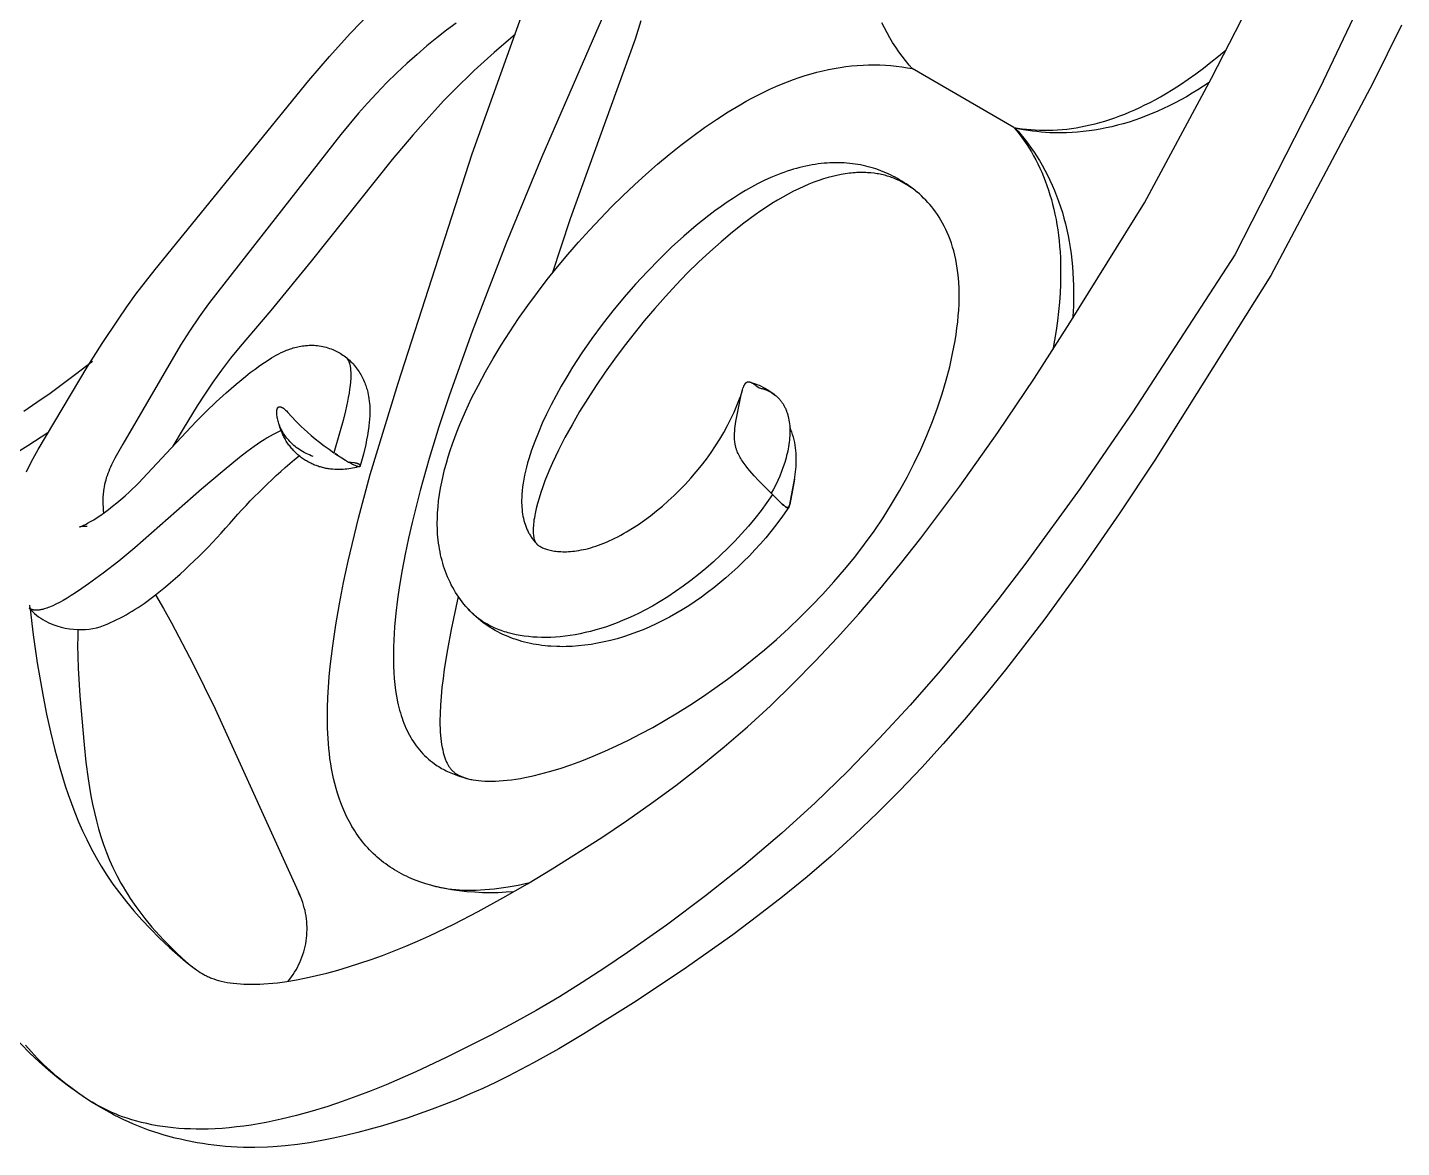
# Model space of a CAD drawing. Header units: millimetres. Extents: x 1933 to 24107, y 1228 to 18074.
# Drawn here: x 11135 to 11351.2, y 10820.2 to 10996.5 of the extents above; entities that cross this region are included whole.
import ezdxf

# ---------------------------------------------------------------- set-up
doc = ezdxf.new("R2010")
doc.units = ezdxf.units.MM
doc.layers.add('1', color=7, linetype='Continuous')

# ---------------------------------------------------------------- blocks, each defined once
blk = doc.blocks.new('Armchair 04_topt_dwgmodels.com')
at = {"color": 0}
for points in [[(-60.16, 586.81), (-50.02, 587.45), (-15.74, 588.69)], [(-15.74, 588.69), (18.54, 587.45), (28.68, 586.81), (38.78, 585.99), (48.83, 584.93), (58.85, 583.58), (63.88, 582.78), (68.87, 581.9), (73.83, 580.92), (78.75, 579.85), (83.63, 578.67), (88.46, 577.39), (93.24, 575.99), (97.97, 574.47), (102.7, 572.82), (107.35, 571.06), (111.91, 569.21), (116.42, 567.28), (125.14, 563.27), (133.54, 559.1), (141.69, 554.77), (145.67, 552.52), (149.58, 550.21), (153.38, 547.8), (155.23, 546.56), (157.04, 545.3), (158.81, 544.01), (160.54, 542.71), (162.26, 541.36), (163.88, 540.04), (167.05, 537.31), (170.05, 534.55), (171.49, 533.15), (172.9, 531.74), (174.31, 530.28), (175.59, 528.89), (176.82, 527.47), (178.1, 525.94), (179.29, 524.43), (180.42, 522.89), (181.51, 521.33), (182.01, 520.56), (183.04, 518.9), (183.5, 518.11), (183.94, 517.31), (184.39, 516.45), (184.81, 515.61), (185.21, 514.79), (185.59, 513.97), (185.96, 513.12), (186.31, 512.27), (186.64, 511.45), (186.95, 510.62), (187.53, 508.91), (187.79, 508.09), (188.03, 507.26), (188.48, 505.54), (188.68, 504.72), (188.86, 503.89), (189.02, 503.03), (189.17, 502.17), (189.3, 501.33), (189.41, 500.5), (189.51, 499.64), (189.58, 498.82), (189.64, 498), (189.69, 497.17), (189.72, 496.35), (189.74, 494.74), (189.7, 493.18), (189.63, 491.91), (189.54, 490.66)], [(-59.76, 579.49), (-45.17, 580.62), (-15.74, 582.17)], [(-15.74, 582.17), (13.68, 580.62), (28.28, 579.49), (42.75, 577.97), (49.93, 577.03), (57.07, 575.96), (64.16, 574.74), (71.2, 573.36), (78.18, 571.8), (85.1, 570.06), (91.96, 568.11), (98.75, 565.95), (106.1, 563.33), (113.31, 560.48), (120.35, 557.46), (127.17, 554.31), (131.03, 552.43), (134.8, 550.51), (138.53, 548.52), (142.21, 546.44), (145.66, 544.38), (149.08, 542.25), (155.73, 537.87), (160.05, 534.85), (164.17, 531.81), (166.15, 530.28), (168.06, 528.73), (169.92, 527.17), (171.71, 525.59), (173.61, 523.83), (175.42, 522.05), (177.14, 520.24), (178.76, 518.43), (179.53, 517.52), (180.28, 516.6), (181, 515.68), (181.7, 514.76), (182.37, 513.84), (183.01, 512.92), (183.62, 512), (184.2, 511.07), (184.69, 510.26), (185.15, 509.45), (185.59, 508.64), (186.01, 507.83), (186.41, 507.03), (186.78, 506.22), (187.13, 505.42), (187.46, 504.62), (187.77, 503.83), (188.05, 503.04), (188.31, 502.26), (188.54, 501.48), (188.76, 500.71), (188.95, 499.95), (189.11, 499.19), (189.26, 498.44), (189.36, 497.83), (189.44, 497.23), (189.51, 496.63), (189.57, 496.04), (189.61, 495.45), (189.65, 494.87), (189.66, 494.29), (189.67, 493.72), (189.67, 493.15), (189.66, 492.59), (189.6, 491.48), (189.52, 490.4), (189.4, 489.33), (189.2, 487.83), (188.95, 486.36), (188.66, 484.93), (188.34, 483.54), (187.97, 482.18), (187.57, 480.86), (187.13, 479.56)], [(-15.74, 565.74), (-37.99, 565.07), (-48.32, 564.56)], [(-15.74, 542.02), (-15.97, 542.64), (-16.22, 543.27), (-16.48, 543.89), (-16.77, 544.51), (-17.07, 545.13), (-17.38, 545.74), (-17.72, 546.36), (-18.07, 546.96), (-18.45, 547.57), (-18.84, 548.17), (-19.24, 548.76), (-19.67, 549.36), (-20.12, 549.95), (-20.58, 550.53), (-21.06, 551.11), (-21.57, 551.68), (-22.09, 552.25), (-22.63, 552.81), (-23.19, 553.37), (-23.76, 553.92), (-24.36, 554.47), (-24.98, 555.01), (-25.62, 555.55), (-26.27, 556.08), (-26.95, 556.6), (-27.65, 557.11), (-28.36, 557.62), (-29.1, 558.12), (-29.86, 558.62), (-30.63, 559.1), (-31.43, 559.58), (-32.25, 560.05), (-33.46, 560.72), (-34.72, 561.36), (-36.01, 561.99), (-37.34, 562.6), (-38.71, 563.19), (-40.12, 563.76), (-41.55, 564.31), (-43.02, 564.84)], [(-37.21, 565.1), (-36.27, 564.63), (-35.34, 564.15), (-34.42, 563.65), (-33.51, 563.14), (-32.63, 562.61), (-31.76, 562.07), (-30.91, 561.51), (-30.08, 560.95), (-29.29, 560.38), (-28.49, 559.78), (-27.7, 559.16), (-26.97, 558.56), (-26.25, 557.95), (-25.53, 557.3), (-24.84, 556.64), (-24.18, 555.99), (-23.54, 555.33), (-22.91, 554.64), (-22.3, 553.94), (-21.72, 553.25), (-21.17, 552.55), (-20.63, 551.82), (-20.11, 551.09), (-19.61, 550.36), (-19.14, 549.63), (-18.69, 548.87), (-18.26, 548.11), (-17.85, 547.35), (-17.54, 546.73), (-17.24, 546.11), (-16.95, 545.47), (-16.68, 544.84), (-16.43, 544.2), (-16.18, 543.55), (-15.95, 542.91), (-15.74, 542.26)], [(-15.75, 542.26), (-15.53, 542.91), (-15.31, 543.55), (-15.06, 544.2), (-14.8, 544.84), (-14.53, 545.47), (-14.25, 546.11), (-13.95, 546.73), (-13.64, 547.35), (-13.23, 548.11), (-12.8, 548.87), (-12.34, 549.63), (-11.87, 550.36), (-11.38, 551.09), (-10.86, 551.82), (-10.32, 552.55), (-9.76, 553.25), (-9.19, 553.94), (-8.58, 554.64), (-7.95, 555.33), (-7.31, 555.99), (-6.65, 556.64), (-5.95, 557.3), (-5.23, 557.95), (-4.52, 558.56), (-3.78, 559.16), (-3, 559.78), (-2.19, 560.38), (-1.4, 560.95), (-0.57, 561.51), (0.27, 562.07), (1.14, 562.61), (2.03, 563.14), (2.93, 563.65), (3.85, 564.15), (4.78, 564.63), (5.73, 565.1)], [(163.38, 496.54), (163.43, 496.94), (163.46, 497.31), (163.48, 497.65), (163.48, 498.01), (163.48, 498.34), (163.48, 498.5), (163.47, 498.65), (163.46, 498.81), (163.45, 498.97), (163.41, 499.3), (163.39, 499.47), (163.36, 499.64), (163.3, 500.01), (163.22, 500.4), (163.13, 500.78), (163.01, 501.18), (162.87, 501.63), (162.72, 502.09), (162.55, 502.53), (162.36, 502.99), (162.13, 503.5), (161.89, 504.03), (161.64, 504.52), (161.37, 505.03), (161.05, 505.59), (160.72, 506.16), (160.39, 506.69), (160.04, 507.23), (159.22, 508.41), (158.81, 508.97), (157.9, 510.15), (156.93, 511.34), (155.88, 512.54), (154.77, 513.75), (153.59, 514.98), (152.35, 516.21), (151.06, 517.44), (149.68, 518.69), (148.26, 519.94), (146.81, 521.17), (145.29, 522.39), (143.72, 523.61), (142.1, 524.82), (140.43, 526.03), (136.95, 528.4), (133.29, 530.74), (129.51, 533.03), (125.63, 535.27), (121.68, 537.46), (113.48, 541.75), (109.27, 543.8), (104.93, 545.82), (100.57, 547.73), (96.09, 549.56), (91.53, 551.29), (86.92, 552.9), (82.25, 554.37), (77.44, 555.74), (72.58, 556.99), (67.73, 558.12), (62.76, 559.16), (57.74, 560.09), (52.69, 560.93), (47.61, 561.67), (37.39, 562.91), (27.14, 563.86), (16.84, 564.56), (6.51, 565.07), (-15.74, 565.74)], [(-15.74, 542.02), (-15.51, 542.64), (-15.27, 543.27), (-15, 543.89), (-14.72, 544.51), (-14.42, 545.13), (-14.1, 545.74), (-13.77, 546.36), (-13.41, 546.96), (-13.04, 547.57), (-12.65, 548.17), (-12.24, 548.76), (-11.82, 549.36), (-11.37, 549.95), (-10.91, 550.53), (-10.42, 551.11), (-9.92, 551.68), (-9.4, 552.25), (-8.86, 552.81), (-8.3, 553.37), (-7.72, 553.92), (-7.12, 554.47), (-6.51, 555.01), (-5.87, 555.55), (-5.21, 556.08), (-4.54, 556.6), (-3.84, 557.11), (-3.12, 557.62), (-2.39, 558.12), (-1.63, 558.62), (-0.85, 559.1), (-0.06, 559.58), (0.76, 560.05), (1.97, 560.72), (3.23, 561.36), (4.52, 561.99), (5.86, 562.6), (7.22, 563.19), (8.63, 563.76), (10.07, 564.31), (11.54, 564.84)], [(116, 518.94), (115.95, 519.12), (115.89, 519.32), (115.82, 519.5), (115.76, 519.69), (115.6, 520.08), (115.43, 520.5), (115.23, 520.93), (115.01, 521.38), (114.75, 521.85), (114.48, 522.33), (114.18, 522.82), (113.85, 523.33), (113.5, 523.84), (113.12, 524.37), (112.72, 524.91), (112.29, 525.46), (111.83, 526.01), (111.36, 526.57), (110.85, 527.14), (110.33, 527.71), (109.78, 528.29), (108.61, 529.45), (107.36, 530.63), (106.02, 531.82), (104.6, 533.01), (103.1, 534.19), (101.51, 535.38), (99.86, 536.56), (98.13, 537.73), (96.33, 538.89), (94.46, 540.04), (92.53, 541.16), (90.54, 542.27), (88.49, 543.35), (86.38, 544.4), (84.22, 545.43), (82.01, 546.42), (79.76, 547.37), (77.46, 548.28), (75.12, 549.15), (72.73, 549.98), (70.3, 550.76), (67.86, 551.47), (65.4, 552.13), (62.9, 552.74), (60.38, 553.28), (57.86, 553.75), (55.35, 554.16), (52.82, 554.49), (50.29, 554.75), (47.77, 554.93), (45.27, 555.03), (42.79, 555.06), (40.33, 555.01), (37.9, 554.88), (35.48, 554.69), (33.11, 554.42), (30.77, 554.09), (28.48, 553.69), (26.24, 553.23), (24.06, 552.71), (21.95, 552.13), (20.92, 551.82), (19.92, 551.49), (18.93, 551.16), (17.96, 550.81), (17.02, 550.45), (16.1, 550.07), (15.21, 549.69), (14.34, 549.29), (13.5, 548.89), (12.69, 548.48), (11.92, 548.05), (11.17, 547.63), (10.46, 547.19), (9.78, 546.75), (9.13, 546.3), (8.51, 545.85), (7.92, 545.4), (7.36, 544.94), (6.84, 544.49), (6.33, 544.02), (5.84, 543.55), (5.4, 543.09), (4.98, 542.63), (4.58, 542.16), (4.2, 541.7), (3.85, 541.24), (3.52, 540.78), (3.21, 540.31), (2.92, 539.85), (2.65, 539.39), (2.4, 538.93), (2.17, 538.47), (1.95, 538.02), (1.75, 537.56), (1.57, 537.11), (1.4, 536.66), (1.25, 536.2), (1.11, 535.74), (0.99, 535.29), (0.87, 534.83), (0.77, 534.38), (0.69, 533.94)], [(-15.74, 542.02), (-15.74, 523.54)], [(53.24, 537.76), (53.78, 539.81), (53.84, 540.1), (53.89, 540.35), (53.91, 540.47), (53.92, 540.57), (53.94, 540.67), (53.94, 540.76), (53.95, 540.8), (53.95, 540.84), (53.95, 540.88), (53.95, 540.92), (53.95, 540.94), (53.95, 540.95), (53.94, 540.97), (53.94, 540.98), (53.94, 541), (53.94, 541.01), (53.93, 541.03), (53.93, 541.04), (53.93, 541.06), (53.92, 541.07), (53.92, 541.07), (53.92, 541.08), (53.92, 541.09), (53.92, 541.09), (53.91, 541.1), (53.91, 541.1), (53.91, 541.11), (53.91, 541.11), (53.9, 541.12), (53.9, 541.13), (53.9, 541.13), (53.9, 541.14), (53.89, 541.14), (53.89, 541.14), (53.89, 541.15), (53.88, 541.15), (53.88, 541.16), (53.88, 541.16), (53.87, 541.17), (53.87, 541.17), (53.86, 541.17), (53.86, 541.18), (53.86, 541.18), (53.85, 541.18), (53.85, 541.19), (53.84, 541.19), (53.84, 541.19), (53.84, 541.2), (53.83, 541.2), (53.83, 541.2), (53.82, 541.21), (53.82, 541.21), (53.81, 541.21), (53.81, 541.21), (53.8, 541.21), (53.8, 541.22), (53.79, 541.22), (53.78, 541.22), (53.78, 541.22), (53.77, 541.22), (53.77, 541.23), (53.76, 541.23), (53.75, 541.23), (53.75, 541.23), (53.74, 541.23), (53.74, 541.23), (53.73, 541.23), (53.72, 541.23), (53.72, 541.23), (53.71, 541.23), (53.69, 541.23), (53.68, 541.23), (53.66, 541.23), (53.65, 541.23), (53.63, 541.23), (53.62, 541.23), (53.6, 541.23), (53.58, 541.23), (53.56, 541.22), (53.52, 541.21), (53.48, 541.21), (53.44, 541.19), (53.4, 541.18), (53.3, 541.15), (51.14, 540.42), (49.59, 539.87), (48.8, 539.56), (48.41, 539.4), (48.02, 539.23), (47.64, 539.04), (47.26, 538.85), (46.88, 538.65), (46.52, 538.44), (46.16, 538.22), (45.8, 537.99), (45.45, 537.75), (45.12, 537.5), (44.79, 537.24), (44.46, 536.96), (44.15, 536.68), (43.84, 536.38), (43.55, 536.06), (43.4, 535.9), (43.26, 535.74), (43.12, 535.57), (42.98, 535.4), (42.84, 535.23), (42.71, 535.05)], [(49.48, 539.83), (51.14, 540.42), (53.3, 541.15), (53.4, 541.18), (53.44, 541.19), (53.48, 541.21), (53.52, 541.21), (53.56, 541.22), (53.58, 541.23), (53.6, 541.23), (53.62, 541.23), (53.63, 541.23), (53.65, 541.23), (53.66, 541.23), (53.68, 541.23), (53.69, 541.23), (53.71, 541.23), (53.72, 541.23), (53.72, 541.23), (53.73, 541.23), (53.74, 541.23), (53.74, 541.23), (53.75, 541.23), (53.75, 541.23), (53.76, 541.23), (53.77, 541.23), (53.77, 541.22), (53.78, 541.22), (53.78, 541.22), (53.79, 541.22), (53.8, 541.22), (53.8, 541.21), (53.81, 541.21), (53.81, 541.21), (53.82, 541.21), (53.82, 541.21), (53.83, 541.2), (53.83, 541.2), (53.84, 541.2), (53.84, 541.19), (53.84, 541.19), (53.85, 541.19), (53.85, 541.18), (53.86, 541.18), (53.86, 541.18), (53.86, 541.17), (53.87, 541.17), (53.87, 541.17), (53.88, 541.16), (53.88, 541.16), (53.88, 541.15), (53.89, 541.15), (53.89, 541.14), (53.89, 541.14), (53.9, 541.14), (53.9, 541.13), (53.9, 541.13), (53.9, 541.12), (53.91, 541.11), (53.91, 541.11), (53.91, 541.1), (53.91, 541.1), (53.92, 541.09), (53.92, 541.09), (53.92, 541.08), (53.92, 541.07), (53.92, 541.07), (53.93, 541.06), (53.93, 541.04), (53.93, 541.03), (53.94, 541.01), (53.94, 541), (53.94, 540.98), (53.94, 540.97), (53.95, 540.95), (53.95, 540.94), (53.95, 540.92), (53.95, 540.88), (53.95, 540.84), (53.95, 540.8), (53.94, 540.76), (53.94, 540.67), (53.92, 540.57), (53.91, 540.47), (53.89, 540.35), (53.84, 540.1), (53.78, 539.81), (53.31, 538.02)], [(53.72, 541.24), (55.48, 541.09), (57.21, 540.89), (58.48, 540.71), (59.73, 540.5), (60.98, 540.26), (62.23, 539.99), (63.47, 539.69), (64.7, 539.37), (65.91, 539.02), (67.12, 538.64), (68.31, 538.24), (69.48, 537.82), (70.63, 537.37), (71.77, 536.9), (72.89, 536.41), (73.98, 535.89), (75.06, 535.36), (76.11, 534.8), (77.14, 534.23), (78.14, 533.63), (79.12, 533.01), (80.07, 532.37), (81, 531.72), (81.9, 531.05), (82.77, 530.36), (83.6, 529.65), (84.41, 528.93), (85.19, 528.19), (85.94, 527.44), (86.66, 526.68), (87.34, 525.91), (87.99, 525.12), (88.62, 524.32), (89.2, 523.52), (89.76, 522.7), (90.28, 521.88), (90.53, 521.45), (90.76, 521.04), (90.99, 520.63), (91.43, 519.77), (91.63, 519.35), (91.82, 518.93), (92.01, 518.49), (92.19, 518.05), (92.35, 517.62), (92.51, 517.19), (92.66, 516.75), (92.8, 516.3), (92.93, 515.87), (93.04, 515.43), (93.15, 514.98), (93.25, 514.53), (93.34, 514.09), (93.42, 513.65), (93.48, 513.19), (93.54, 512.73), (93.59, 512.28), (93.62, 511.84), (93.64, 511.38), (93.65, 510.92), (93.65, 510.47), (93.64, 510.02), (93.61, 509.56), (93.58, 509.1), (93.53, 508.65), (93.47, 508.2), (93.4, 507.75), (93.31, 507.28), (93.21, 506.82), (93.09, 506.36), (92.96, 505.91)], [(39.82, 527.82), (39.75, 528.04), (39.71, 528.15), (39.68, 528.26), (39.65, 528.37), (39.63, 528.48), (39.6, 528.6), (39.58, 528.71), (39.56, 528.82), (39.54, 528.93), (39.53, 529.05), (39.51, 529.16), (39.5, 529.27), (39.49, 529.39), (39.48, 529.5), (39.48, 529.62), (39.48, 529.73), (39.48, 529.84), (39.48, 529.96), (39.49, 530.07), (39.49, 530.19), (39.5, 530.3), (39.52, 530.42), (39.53, 530.53), (39.55, 530.65), (39.57, 530.76), (39.59, 530.88), (39.62, 530.99), (39.65, 531.1), (39.68, 531.22), (39.71, 531.33), (39.75, 531.45), (39.78, 531.56), (39.83, 531.67), (39.87, 531.78), (39.92, 531.9), (39.97, 532.01), (40.02, 532.12), (40.07, 532.23), (40.13, 532.34), (40.19, 532.45), (40.25, 532.56), (40.32, 532.67), (40.39, 532.78), (40.46, 532.88), (40.53, 532.99), (40.61, 533.1), (40.69, 533.2), (40.77, 533.31), (40.86, 533.41), (40.94, 533.52), (41.03, 533.62), (41.13, 533.72), (41.22, 533.82), (41.32, 533.92), (41.42, 534.02), (41.63, 534.22), (41.85, 534.41), (42.08, 534.59), (42.32, 534.78), (42.57, 534.96), (42.83, 535.13), (43.09, 535.3), (43.37, 535.46), (43.65, 535.62), (43.95, 535.77), (44.25, 535.92), (44.55, 536.07), (44.87, 536.2), (45.19, 536.33), (45.52, 536.46), (45.85, 536.58), (46.2, 536.69), (46.54, 536.8), (46.89, 536.9), (47.25, 537), (47.61, 537.09), (47.97, 537.17), (48.71, 537.32), (49.45, 537.45), (50.21, 537.56), (50.96, 537.64), (51.72, 537.7), (52.48, 537.74), (53.24, 537.76)], [(53.24, 537.76), (52.47, 535.02), (52.17, 534.06), (51.85, 533.1), (51.68, 532.64), (51.5, 532.18), (51.31, 531.73), (51.21, 531.52), (51.11, 531.3), (51.01, 531.09), (50.9, 530.89), (50.79, 530.69), (50.68, 530.5), (50.56, 530.31), (50.43, 530.13), (50.31, 529.95), (50.18, 529.79), (50.04, 529.62), (49.97, 529.54), (49.9, 529.47), (49.83, 529.39), (49.76, 529.32), (49.68, 529.25), (49.61, 529.17), (49.53, 529.11), (49.46, 529.04), (49.3, 528.91), (49.14, 528.79), (48.98, 528.67), (48.82, 528.55), (48.65, 528.45), (48.48, 528.34), (48.31, 528.24), (48.14, 528.15), (47.97, 528.06), (47.62, 527.89), (47.27, 527.72), (46.92, 527.57), (46.21, 527.3), (44.19, 526.58), (42.43, 526), (41.92, 525.85), (41.68, 525.79), (41.45, 525.73), (41.23, 525.68), (41.03, 525.64), (40.93, 525.62), (40.84, 525.61), (40.75, 525.59), (40.66, 525.59), (40.62, 525.58), (40.58, 525.58), (40.53, 525.58), (40.49, 525.58), (40.46, 525.58), (40.42, 525.58), (40.38, 525.58), (40.34, 525.59), (40.31, 525.59), (40.29, 525.59), (40.27, 525.6), (40.26, 525.6), (40.24, 525.6), (40.22, 525.61), (40.21, 525.61), (40.19, 525.61), (40.18, 525.62), (40.16, 525.62), (40.15, 525.63), (40.13, 525.64), (40.12, 525.64), (40.1, 525.65), (40.09, 525.65), (40.07, 525.66), (40.06, 525.67), (40.04, 525.67), (40.03, 525.68), (40.02, 525.69), (40.01, 525.7), (39.99, 525.71), (39.98, 525.72), (39.97, 525.73), (39.96, 525.74), (39.94, 525.75), (39.93, 525.76), (39.92, 525.77), (39.91, 525.78), (39.9, 525.79), (39.89, 525.8), (39.88, 525.82), (39.87, 525.83), (39.86, 525.84), (39.85, 525.86), (39.84, 525.87), (39.83, 525.88), (39.82, 525.9), (39.82, 525.92), (39.81, 525.93), (39.8, 525.95), (39.79, 525.96), (39.79, 525.98), (39.78, 526), (39.77, 526.02), (39.76, 526.04), (39.76, 526.06), (39.75, 526.08), (39.75, 526.1), (39.74, 526.12), (39.74, 526.14), (39.73, 526.19), (39.72, 526.23), (39.71, 526.28), (39.71, 526.34), (39.7, 526.39), (39.7, 526.45), (39.7, 526.51), (39.69, 526.57), (39.69, 526.64), (39.7, 526.71), (39.7, 526.85), (39.71, 527.01), (39.73, 527.18), (39.75, 527.36), (39.82, 527.82)], [(53.31, 538.02), (53.24, 537.76)], [(53.31, 538.02), (54.84, 537.89), (56.37, 537.72), (57.95, 537.5), (59.52, 537.23), (61.08, 536.91), (62.62, 536.56), (64.15, 536.17), (65.66, 535.74), (67.14, 535.27), (68.61, 534.77), (70.04, 534.24), (71.45, 533.67), (72.82, 533.08), (74.16, 532.46), (75.47, 531.81), (76.73, 531.14), (77.95, 530.44), (79.12, 529.72), (79.95, 529.19), (80.76, 528.64), (81.54, 528.09), (82.29, 527.52), (83.02, 526.95), (83.72, 526.37), (84.4, 525.79), (85.06, 525.19), (85.68, 524.6), (86.29, 523.99), (86.86, 523.39), (87.42, 522.78), (87.95, 522.16), (88.45, 521.54), (88.93, 520.92), (89.38, 520.3), (89.81, 519.68), (90.22, 519.05), (90.6, 518.43), (90.95, 517.81), (91.29, 517.19), (91.6, 516.57), (91.88, 515.95), (92.14, 515.33), (92.37, 514.72), (92.59, 514.11), (92.77, 513.51), (92.94, 512.91), (93.01, 512.62), (93.08, 512.32), (93.14, 512.03), (93.19, 511.74), (93.24, 511.45), (93.29, 511.16), (93.32, 510.87), (93.36, 510.59), (93.4, 510.1), (93.41, 509.87), (93.42, 509.63), (93.43, 509.39), (93.43, 509.16), (93.42, 508.93), (93.42, 508.7), (93.4, 508.47), (93.39, 508.24), (93.37, 508.01), (93.35, 507.79), (93.32, 507.56), (93.28, 507.34), (93.25, 507.12), (93.21, 506.9), (93.16, 506.69), (93.11, 506.47), (93.06, 506.26), (93, 506.04), (92.94, 505.83), (92.88, 505.63), (92.88, 505.62)], [(125.53, 535.33), (126.61, 534.12), (127.62, 532.93), (128.56, 531.74), (129, 531.15), (129.42, 530.56), (129.83, 529.97), (130.21, 529.39), (130.58, 528.81), (130.93, 528.24), (131.26, 527.66), (131.57, 527.09), (131.86, 526.53), (132.13, 525.97), (132.38, 525.41), (132.61, 524.86), (132.82, 524.31), (133.01, 523.76), (133.18, 523.22), (133.33, 522.69), (133.35, 522.64)], [(0.71, 534), (0.68, 533.83), (0.61, 533.42), (0.56, 533.02), (0.51, 532.61), (0.47, 532.21), (0.44, 531.8), (0.42, 531.39), (0.4, 530.98), (0.4, 530.58), (0.4, 530.17), (0.41, 529.76), (0.43, 529.35), (0.45, 528.94), (0.49, 528.54), (0.53, 528.13), (0.58, 527.72), (0.65, 527.31), (0.72, 526.91), (0.79, 526.5), (0.88, 526.1), (0.98, 525.69), (1.09, 525.29), (1.2, 524.89), (1.33, 524.48), (1.46, 524.08), (1.6, 523.68), (1.76, 523.28), (1.92, 522.89), (2.09, 522.49), (2.28, 522.09), (2.47, 521.7), (2.67, 521.31), (2.88, 520.92), (3.1, 520.53), (3.34, 520.14), (3.58, 519.75), (3.83, 519.37), (4.09, 518.99), (4.37, 518.61), (4.65, 518.23), (4.95, 517.86), (5.25, 517.48), (5.57, 517.11), (5.89, 516.74), (6.23, 516.38), (6.58, 516.01), (6.94, 515.65), (7.31, 515.29), (7.69, 514.94), (8.09, 514.58), (8.49, 514.23), (8.91, 513.89), (9.33, 513.54), (10.22, 512.86), (11.16, 512.2), (12.15, 511.54), (13.05, 510.98), (13.99, 510.43), (14.96, 509.89), (15.97, 509.36), (17.01, 508.85), (18.08, 508.35), (19.17, 507.86), (20.3, 507.38), (21.45, 506.92), (22.62, 506.47), (25.04, 505.61), (27.53, 504.82), (30.1, 504.08), (32.72, 503.42), (35.38, 502.81), (38.08, 502.28), (40.8, 501.82), (43.54, 501.44), (46.27, 501.13), (48.99, 500.91), (51.69, 500.77), (53.43, 500.72), (55.14, 500.71), (56.83, 500.74), (58.5, 500.81), (60.12, 500.91), (61.71, 501.05), (63.26, 501.23), (64.76, 501.45), (66.21, 501.71), (66.91, 501.85), (67.59, 502.01), (68.27, 502.17), (68.92, 502.35), (69.56, 502.53), (70.18, 502.73), (70.78, 502.94), (71.37, 503.15), (71.94, 503.38), (72.48, 503.62), (73.01, 503.86), (73.51, 504.12), (73.76, 504.26), (73.99, 504.39), (74.23, 504.53), (74.46, 504.67), (74.76, 504.87), (75.06, 505.08), (75.35, 505.29), (75.62, 505.51), (75.89, 505.73), (76.14, 505.96), (76.38, 506.19), (76.61, 506.42), (76.83, 506.66), (77.04, 506.91), (77.14, 507.03), (77.24, 507.16), (77.33, 507.28), (77.43, 507.41), (77.52, 507.54), (77.6, 507.67), (77.69, 507.8), (77.77, 507.93), (77.84, 508.06), (77.92, 508.19), (77.99, 508.32), (78.06, 508.46), (78.13, 508.59), (78.19, 508.73), (78.25, 508.87), (78.31, 509), (78.37, 509.14), (78.42, 509.28), (78.47, 509.42), (78.52, 509.56), (78.56, 509.71), (78.59, 509.8)], [(0.69, 533.94), (0.64, 533.59), (0.58, 533.16), (0.54, 532.72), (0.51, 532.28), (0.5, 531.86), (0.5, 531.43), (0.51, 531), (0.54, 530.56), (0.58, 530.13), (0.64, 529.7), (0.71, 529.27), (0.76, 529.05), (0.8, 528.83), (0.86, 528.6), (0.91, 528.38), (0.97, 528.16), (1.04, 527.94), (1.11, 527.71), (1.18, 527.49), (1.26, 527.26), (1.34, 527.03), (1.43, 526.81), (1.52, 526.58), (1.73, 526.11), (1.84, 525.88), (1.95, 525.65), (2.07, 525.41), (2.2, 525.18), (2.48, 524.69), (2.78, 524.2), (2.94, 523.96), (3.1, 523.71), (3.28, 523.47), (3.46, 523.22), (3.85, 522.71), (4.27, 522.21), (4.72, 521.69), (5.2, 521.18), (5.72, 520.66), (6.27, 520.14), (6.85, 519.62), (7.47, 519.1), (8.13, 518.58), (8.82, 518.06), (9.54, 517.55), (10.3, 517.04), (11.1, 516.53), (11.93, 516.04), (12.79, 515.55), (13.68, 515.06), (14.61, 514.59), (15.56, 514.12), (16.54, 513.66), (18.57, 512.78), (20.69, 511.93), (22.88, 511.13), (25.15, 510.38), (27.47, 509.67), (29.85, 509.01), (32.27, 508.4), (34.73, 507.84), (37.21, 507.34), (39.72, 506.88), (42.24, 506.48), (44.77, 506.13), (47.29, 505.83), (49.8, 505.6), (52.29, 505.41), (54.75, 505.29), (57.17, 505.22), (59.55, 505.22), (61.87, 505.27), (64.12, 505.38), (66.29, 505.56), (67.34, 505.68), (68.37, 505.81), (69.36, 505.96), (70.33, 506.12), (71.26, 506.3), (72.15, 506.5), (73, 506.71), (73.79, 506.93), (74.54, 507.17), (74.89, 507.29), (75.22, 507.41), (75.54, 507.53), (75.84, 507.66), (76.13, 507.79), (76.39, 507.91), (76.64, 508.03), (76.87, 508.16), (77.07, 508.27), (77.26, 508.39), (77.43, 508.5), (77.59, 508.61), (77.73, 508.71), (77.79, 508.76), (77.85, 508.81), (77.95, 508.9), (78.05, 508.98), (78.13, 509.06), (78.17, 509.1), (78.2, 509.14), (78.23, 509.17), (78.26, 509.21), (78.29, 509.24), (78.32, 509.27), (78.34, 509.3), (78.36, 509.33), (78.38, 509.36), (78.4, 509.39), (78.43, 509.44), (78.45, 509.46), (78.46, 509.49), (78.48, 509.51), (78.49, 509.53), (78.5, 509.56), (78.51, 509.58), (78.52, 509.6), (78.53, 509.63), (78.54, 509.65), (78.55, 509.67), (78.56, 509.7), (78.57, 509.72), (78.59, 509.78)], [(127.8, 534.03), (128.5, 533.02), (129.17, 531.98), (129.8, 530.93), (130.4, 529.85), (130.96, 528.76), (131.49, 527.64), (131.98, 526.51), (132.44, 525.37), (132.86, 524.21), (133.24, 523.04)], [(39.74, 526.11), (39.66, 526.48), (39.58, 526.86), (39.52, 527.23), (39.47, 527.61), (39.43, 527.99), (39.41, 528.37), (39.4, 528.75), (39.41, 529.13), (39.42, 529.52), (39.45, 529.9), (39.49, 530.27), (39.55, 530.65)], [(39.41, 529.36), (39.55, 530.65)], [(78.59, 509.78), (78.6, 509.83), (78.61, 509.89), (78.63, 509.96), (78.64, 510), (78.64, 510.04), (78.65, 510.09), (78.65, 510.13), (78.66, 510.23), (78.67, 510.34), (78.67, 510.4), (78.67, 510.46), (78.67, 510.52), (78.67, 510.58), (78.66, 510.72), (78.65, 510.87), (78.64, 511.02), (78.61, 511.18), (78.58, 511.35), (78.55, 511.54), (78.51, 511.72), (78.46, 511.91), (78.4, 512.12), (78.33, 512.33), (78.26, 512.54), (78.17, 512.75), (78.08, 512.98), (77.97, 513.22), (77.86, 513.45), (77.74, 513.69), (77.61, 513.94), (77.46, 514.19), (77.31, 514.44), (77.15, 514.7), (76.97, 514.96), (76.78, 515.23), (76.59, 515.5), (76.38, 515.76), (76.15, 516.05), (75.91, 516.33), (75.67, 516.6), (75.42, 516.88), (75.13, 517.17), (74.84, 517.46), (74.55, 517.73), (74.24, 518.01), (73.9, 518.3), (73.55, 518.6), (73.21, 518.87), (72.85, 519.15), (72.46, 519.44), (72.06, 519.72), (71.65, 520), (71.23, 520.28), (70.79, 520.55), (70.34, 520.82), (69.88, 521.09), (68.92, 521.61), (67.92, 522.12), (66.87, 522.61), (65.79, 523.08), (64.67, 523.52), (63.53, 523.94), (62.36, 524.33), (61.17, 524.7), (59.95, 525.04), (58.72, 525.34), (57.48, 525.62), (56.22, 525.86), (54.96, 526.06), (53.69, 526.23), (52.42, 526.36), (51.16, 526.45), (49.91, 526.5), (48.67, 526.51), (47.45, 526.48), (46.26, 526.42), (45.09, 526.32), (43.96, 526.18), (43.41, 526.1), (42.87, 526.01), (42.34, 525.92), (41.83, 525.81), (41.35, 525.7)], [(-15.74, 523.54), (-15.99, 522.84), (-16.31, 521.98), (-16.64, 521.18), (-16.99, 520.39), (-17.37, 519.62), (-17.77, 518.83), (-18.2, 518.06), (-18.65, 517.3), (-19.12, 516.56), (-19.62, 515.81)], [(92.96, 505.91), (92.83, 505.47), (92.68, 505.04), (92.53, 504.61), (92.36, 504.19), (92.18, 503.77), (91.99, 503.36), (91.79, 502.95), (91.58, 502.55), (91.36, 502.15), (91.13, 501.76), (90.89, 501.37), (90.63, 501), (90.37, 500.62), (90.1, 500.25), (89.82, 499.89), (89.54, 499.54), (89.24, 499.19), (88.93, 498.84), (88.61, 498.5), (88.29, 498.18), (87.97, 497.86), (87.62, 497.54), (87.28, 497.23), (86.93, 496.93), (86.57, 496.64), (86.2, 496.34), (85.82, 496.06), (85.44, 495.79), (85.06, 495.52), (84.66, 495.26), (84.25, 495), (83.85, 494.76), (83.45, 494.52), (83.02, 494.29), (82.17, 493.84), (81.3, 493.42), (80.41, 493.02), (79.5, 492.65), (78.58, 492.3), (77.63, 491.98), (76.67, 491.67), (75.69, 491.38), (74.69, 491.12), (73.67, 490.87), (72.64, 490.65), (71.59, 490.44), (70.53, 490.25), (69.45, 490.07), (68.36, 489.92), (66.14, 489.65), (63.86, 489.46), (61.53, 489.33), (59.15, 489.26), (56.74, 489.25), (54.29, 489.3), (51.81, 489.41), (49.31, 489.58), (46.79, 489.81), (44.26, 490.09), (41.73, 490.43), (39.2, 490.82), (36.67, 491.26), (34.16, 491.75), (31.67, 492.28), (29.2, 492.86), (26.76, 493.48), (24.34, 494.14), (21.96, 494.84), (19.62, 495.59), (17.33, 496.37), (15.07, 497.19), (12.87, 498.05), (10.72, 498.95), (8.62, 499.88), (6.59, 500.86), (4.61, 501.88), (2.71, 502.93), (1.78, 503.48), (0.88, 504.03), (-0.01, 504.6), (-0.88, 505.18), (-1.73, 505.77), (-2.55, 506.36), (-3.36, 506.97), (-4.14, 507.59), (-4.91, 508.22), (-5.65, 508.86), (-6.37, 509.51), (-7.07, 510.17), (-7.76, 510.85), (-8.41, 511.52), (-9.03, 512.2), (-9.65, 512.91), (-10.25, 513.63), (-10.81, 514.34), (-11.34, 515.06), (-11.87, 515.81), (-12.37, 516.56), (-12.84, 517.3), (-13.28, 518.06), (-13.71, 518.83), (-14.12, 519.62), (-14.49, 520.39), (-14.84, 521.18), (-15.17, 521.98), (-15.5, 522.84), (-15.74, 523.54)], [(133.24, 523.04), (133.45, 522.24), (133.65, 521.44), (133.81, 520.63), (133.95, 519.82), (134.01, 519.4), (134.06, 519), (134.11, 518.59), (134.14, 518.17), (134.17, 517.75), (134.19, 517.34), (134.21, 516.93), (134.21, 516.5), (134.21, 516.08), (134.19, 515.66), (134.17, 515.25), (134.14, 514.82), (134.1, 514.39), (134.05, 513.97), (133.99, 513.55), (133.92, 513.13), (133.84, 512.72), (133.75, 512.31), (133.66, 511.89), (133.55, 511.48), (133.44, 511.07), (133.31, 510.67), (133.18, 510.27), (133.04, 509.88), (132.89, 509.49), (132.74, 509.09), (132.57, 508.71), (132.4, 508.33), (132.22, 507.95), (132.03, 507.58), (131.84, 507.21), (131.64, 506.85), (131.43, 506.49), (131.22, 506.14), (131, 505.78), (130.78, 505.44), (130.31, 504.77), (129.82, 504.11), (129.32, 503.48), (128.8, 502.86), (128.26, 502.26), (127.7, 501.68), (127.14, 501.11), (126.56, 500.56), (125.96, 500.03), (125.36, 499.51), (124.76, 499.02), (124.12, 498.51), (123.46, 498.02), (122.84, 497.56), (121.52, 496.66), (120.17, 495.79), (118.8, 494.97), (117.39, 494.18), (115.97, 493.42), (114.51, 492.69), (113.04, 491.98), (111.55, 491.3), (108.51, 490), (105.41, 488.78), (102.26, 487.61), (99.06, 486.51), (95.8, 485.45), (89.08, 483.46), (82.21, 481.64), (67.58, 478.23)], [(25.42, 480.02), (39.99, 481.95), (54.72, 484.27), (65.12, 486.18), (70.3, 487.24), (75.43, 488.41), (80.5, 489.69), (85.47, 491.1), (87.91, 491.85), (90.32, 492.65), (92.7, 493.48), (95.03, 494.36), (97.09, 495.18), (99.11, 496.04), (101.07, 496.94), (102.96, 497.88), (103.88, 498.36), (104.78, 498.86), (105.66, 499.37), (106.51, 499.89), (107.34, 500.42), (108.15, 500.96), (108.92, 501.52), (109.67, 502.09), (110.39, 502.67), (111.07, 503.27), (111.4, 503.57), (111.73, 503.88), (112.04, 504.19), (112.34, 504.5), (112.64, 504.82), (112.93, 505.14), (113.21, 505.46), (113.47, 505.79), (113.73, 506.12), (113.98, 506.46), (114.22, 506.8), (114.45, 507.14), (114.67, 507.49), (114.88, 507.84), (115.08, 508.19), (115.26, 508.55), (115.44, 508.91), (115.61, 509.28), (115.76, 509.65), (115.9, 510.02), (116.03, 510.4), (116.15, 510.78), (116.26, 511.17), (116.35, 511.56), (116.44, 511.95), (116.51, 512.35), (116.56, 512.75), (116.61, 513.16), (116.63, 513.42), (116.65, 513.68), (116.66, 513.95), (116.66, 514.21), (116.67, 514.48), (116.66, 514.75), (116.65, 515.02), (116.64, 515.29), (116.62, 515.56), (116.59, 515.83), (116.53, 516.39), (116.45, 516.94), (116.34, 517.51), (116.22, 518.07), (116.08, 518.65), (115.94, 519.13)], [(91.93, 503.24), (96.99, 504.88), (100.01, 505.94), (102.91, 507.04), (104.29, 507.6), (105.63, 508.17), (106.91, 508.76), (108.13, 509.34), (109.29, 509.94), (110.36, 510.54), (110.87, 510.84), (111.35, 511.14), (111.81, 511.44), (112.26, 511.74), (112.67, 512.04), (113.06, 512.33), (113.43, 512.62), (113.77, 512.91), (114.08, 513.19), (114.37, 513.46), (114.63, 513.73), (114.75, 513.86), (114.87, 513.98), (114.97, 514.11), (115.08, 514.23), (115.18, 514.35), (115.27, 514.47), (115.35, 514.58), (115.43, 514.69), (115.51, 514.81), (115.58, 514.92), (115.65, 515.03), (115.71, 515.13), (115.77, 515.23), (115.82, 515.33), (115.87, 515.42), (115.91, 515.52), (115.96, 515.61), (116, 515.71), (116.03, 515.8), (116.07, 515.89), (116.1, 515.98), (116.12, 516.07), (116.15, 516.16), (116.17, 516.24), (116.19, 516.33), (116.21, 516.42), (116.22, 516.51), (116.24, 516.6), (116.25, 516.7), (116.26, 516.8), (116.26, 516.9), (116.27, 517.01), (116.27, 517.12), (116.27, 517.23), (116.27, 517.34), (116.26, 517.47), (116.25, 517.6), (116.24, 517.73), (116.22, 517.87), (116.2, 518.01), (116.18, 518.16), (116.15, 518.3), (116.12, 518.45), (116.09, 518.61), (116.05, 518.77), (116, 518.94)], [(157.77, 510.31), (157.34, 510.38), (156.9, 510.44), (156.46, 510.47), (156.02, 510.5), (155.58, 510.5), (155.14, 510.5), (154.71, 510.47), (154.27, 510.44), (153.83, 510.39), (153.4, 510.32), (152.97, 510.24), (152.54, 510.14), (152.11, 510.03), (151.69, 509.91), (151.27, 509.77), (150.86, 509.61), (150.46, 509.45), (150.05, 509.26), (149.66, 509.07), (149.27, 508.86), (148.89, 508.64), (148.52, 508.41), (148.16, 508.16), (147.8, 507.9), (147.46, 507.63), (147.12, 507.35), (146.79, 507.06), (146.48, 506.75), (146.17, 506.44), (145.87, 506.11), (145.59, 505.77), (145.32, 505.43), (145.06, 505.08), (144.81, 504.71), (144.79, 504.69)], [(115.55, 461.84), (116.78, 464), (118.09, 466.2), (122.03, 472.44), (126.37, 478.92), (145.12, 505.14)], [(126.37, 454), (127.36, 454.54), (128.54, 455.21), (129.98, 456.07), (131.6, 457.09), (135.26, 459.49), (141.61, 463.92), (143.79, 465.52), (145.92, 467.16), (146.99, 468.03), (148, 468.87), (148.99, 469.73), (150, 470.65), (150.98, 471.58), (151.89, 472.5), (152.77, 473.44), (153.66, 474.44), (154.5, 475.44), (155.29, 476.47), (155.68, 476.99), (156.06, 477.52), (156.81, 478.65), (157.55, 479.83), (157.9, 480.42), (158.24, 481.03), (158.57, 481.65), (158.9, 482.3), (159.56, 483.68), (159.88, 484.4), (160.19, 485.13), (160.49, 485.88), (161.1, 487.5), (161.38, 488.31), (161.93, 490.07), (162.44, 491.93), (162.69, 492.92), (162.92, 493.9), (163.11, 494.84), (163.27, 495.72), (163.33, 496.1), (163.38, 496.54)], [(127.34, 445.86), (130.6, 448.31), (134.09, 451.07), (138.23, 454.52), (140.35, 456.38), (142.48, 458.32), (144.58, 460.33), (146.64, 462.42), (148.65, 464.57), (149.62, 465.67), (150.57, 466.79), (151.55, 467.99), (152.5, 469.21), (153.42, 470.46), (154.31, 471.73), (155.17, 473.05), (156, 474.41), (156.8, 475.82), (157.56, 477.28), (158.3, 478.8), (159, 480.38), (159.67, 482.03), (160.3, 483.75), (160.9, 485.56), (161.46, 487.45), (162, 489.43), (162.49, 491.5), (162.72, 492.58), (162.94, 493.69), (163.14, 494.81), (163.31, 495.95), (163.43, 496.97)], [(-0.94, 482.81), (2.03, 483.46), (31.65, 488.79), (40.53, 490.61)], [(189.54, 490.66), (189.34, 488.66), (189.08, 486.67), (188.74, 484.7), (188.34, 482.73), (187.88, 480.78), (187.34, 478.85), (186.74, 476.94), (186.07, 475.05), (185.34, 473.18), (184.55, 471.34), (183.69, 469.53), (182.77, 467.74), (181.79, 465.99), (180.75, 464.28), (179.65, 462.6)], [(-15.74, 473.44), (-15.71, 473.46), (-15.23, 473.66), (-14.71, 473.86), (-14.18, 474.05), (-13.61, 474.25), (-12.35, 474.65), (-11, 475.02), (-9.41, 475.42), (-7.75, 475.8), (-6.01, 476.14), (-4.21, 476.47), (-0.44, 477.06), (25.42, 480.02)], [(67.57, 478.23), (30.48, 470.28), (7.82, 466.18), (4.97, 465.6), (2.3, 465.01), (-0.16, 464.39), (-1.29, 464.08), (-2.34, 463.76), (-3.27, 463.45), (-3.68, 463.31), (-4.03, 463.18), (-4.32, 463.06), (-4.54, 462.96), (-4.69, 462.89), (-4.74, 462.87), (-4.77, 462.85), (-4.77, 462.85), (-4.77, 462.85), (-4.77, 462.85), (-4.77, 462.85), (-4.77, 462.85), (-4.77, 462.85), (-4.77, 462.85)], [(68.14, 468.98), (68.18, 469.26), (68.23, 469.53), (68.28, 469.8), (68.34, 470.06), (68.41, 470.32), (68.49, 470.58), (68.58, 470.83), (68.67, 471.08), (68.77, 471.33), (68.87, 471.57), (68.98, 471.8), (69.09, 472.03), (69.21, 472.26), (69.33, 472.47), (69.46, 472.68), (69.59, 472.89), (69.73, 473.1), (69.86, 473.29), (70, 473.48), (70.15, 473.67), (70.29, 473.85), (70.44, 474.02), (70.59, 474.18), (70.74, 474.35), (70.9, 474.51), (71.05, 474.66), (71.2, 474.81), (71.52, 475.1), (71.67, 475.23), (71.98, 475.48), (72.29, 475.72), (72.61, 475.95), (72.92, 476.16), (73.24, 476.36), (73.55, 476.55), (73.86, 476.73), (74.18, 476.9), (74.83, 477.23), (75.13, 477.37), (75.78, 477.65), (76.44, 477.92), (77.11, 478.18), (77.8, 478.42), (78.51, 478.66), (79.98, 479.11), (81.84, 479.61)], [(82.16, 475.66), (82.2, 476.43), (82.22, 477.12), (82.23, 477.71), (82.22, 477.97), (82.21, 478.2), (82.2, 478.42), (82.19, 478.61), (82.17, 478.78), (82.15, 478.93), (82.14, 479), (82.13, 479.07), (82.12, 479.13), (82.1, 479.18), (82.09, 479.24), (82.08, 479.28), (82.06, 479.33), (82.05, 479.37), (82.04, 479.39), (82.04, 479.41), (82.03, 479.43), (82.02, 479.44), (82.01, 479.46), (82.01, 479.47), (82, 479.49), (81.99, 479.5), (81.98, 479.51), (81.98, 479.53), (81.97, 479.54), (81.97, 479.54), (81.96, 479.55), (81.96, 479.55), (81.95, 479.56), (81.95, 479.56), (81.95, 479.57), (81.94, 479.57), (81.94, 479.57), (81.94, 479.58), (81.93, 479.58), (81.93, 479.58), (81.92, 479.59), (81.92, 479.59), (81.92, 479.59), (81.91, 479.6), (81.91, 479.6), (81.91, 479.6), (81.9, 479.6), (81.9, 479.6), (81.9, 479.61), (81.9, 479.61), (81.89, 479.61), (81.89, 479.61), (81.89, 479.61), (81.89, 479.61), (81.89, 479.61), (81.89, 479.61), (81.88, 479.61), (81.88, 479.61), (81.88, 479.61), (81.88, 479.61), (81.88, 479.61), (81.87, 479.61), (81.87, 479.61), (81.87, 479.61), (81.87, 479.62), (81.87, 479.62), (81.86, 479.62), (81.86, 479.62), (81.86, 479.62), (81.86, 479.62), (81.86, 479.62), (81.86, 479.62), (81.85, 479.62), (81.85, 479.62), (81.85, 479.62), (81.85, 479.62), (81.85, 479.62), (81.85, 479.62), (81.84, 479.62), (81.84, 479.61), (81.84, 479.61), (81.84, 479.61), (81.84, 479.61), (81.83, 479.61), (81.83, 479.61), (81.83, 479.61), (81.83, 479.61), (81.83, 479.61), (81.83, 479.61), (81.82, 479.61), (81.82, 479.61), (81.82, 479.61), (81.82, 479.61), (81.82, 479.61), (81.82, 479.61), (81.81, 479.6), (81.81, 479.6), (81.81, 479.6), (81.81, 479.6), (81.81, 479.6), (81.81, 479.6), (81.8, 479.6), (81.8, 479.6), (81.8, 479.59), (81.8, 479.59), (81.79, 479.59), (81.79, 479.59), (81.79, 479.58), (81.78, 479.58), (81.78, 479.58), (81.78, 479.57), (81.78, 479.57), (81.77, 479.57), (81.77, 479.56), (81.77, 479.56), (81.76, 479.55), (81.76, 479.55), (81.76, 479.54), (81.76, 479.54), (81.75, 479.54), (81.75, 479.53), (81.75, 479.53), (81.75, 479.52), (81.75, 479.51), (81.74, 479.51), (81.74, 479.5), (81.74, 479.5), (81.74, 479.49), (81.73, 479.47), (81.73, 479.46), (81.73, 479.44), (81.72, 479.43), (81.72, 479.42), (81.72, 479.4), (81.72, 479.38), (81.72, 479.37), (81.72, 479.35), (81.71, 479.33), (81.71, 479.31), (81.71, 479.29), (81.72, 479.27), (81.72, 479.25), (81.72, 479.23), (81.72, 479.21), (81.72, 479.19), (81.73, 479.16), (81.73, 479.14), (81.74, 479.09), (81.75, 479.04), (81.76, 478.98), (81.78, 478.92), (81.79, 478.86), (81.84, 478.73), (81.89, 478.59), (81.94, 478.43), (82.2, 477.79)], [(81.93, 479.58), (82.15, 479.36), (82.36, 479.15), (82.55, 478.94), (82.74, 478.73), (82.93, 478.5), (83.12, 478.27), (83.31, 478.03), (83.48, 477.79), (83.66, 477.53), (83.84, 477.26), (84.01, 476.98), (84.17, 476.7), (84.33, 476.4), (84.48, 476.09), (84.62, 475.78), (84.69, 475.61), (84.75, 475.45), (84.81, 475.29), (84.87, 475.12), (84.93, 474.95), (84.98, 474.78), (85.03, 474.61), (85.08, 474.43), (85.12, 474.25), (85.17, 474.08), (85.2, 473.9), (85.24, 473.73), (85.27, 473.55), (85.3, 473.37), (85.32, 473.19), (85.34, 473), (85.36, 472.82), (85.37, 472.63), (85.38, 472.44), (85.39, 472.26), (85.39, 472.07), (85.39, 471.89), (85.39, 471.7), (85.38, 471.51), (85.37, 471.33), (85.35, 471.14), (85.33, 470.96), (85.31, 470.77), (85.28, 470.58), (85.25, 470.4), (85.22, 470.21), (85.18, 470.03), (85.14, 469.85), (85.09, 469.67), (85.04, 469.48), (84.99, 469.3), (84.93, 469.12), (84.87, 468.94), (84.81, 468.76), (84.74, 468.59), (84.67, 468.41), (84.6, 468.24), (84.52, 468.07), (84.44, 467.9), (84.35, 467.72), (84.27, 467.56), (84.17, 467.39), (84.08, 467.23), (83.99, 467.07), (83.89, 466.91), (83.79, 466.76), (83.68, 466.61), (83.58, 466.47), (83.48, 466.33), (83.27, 466.06), (83.08, 465.82), (82.89, 465.62), (82.44, 465.12), (82.44, 465.12), (82.44, 465.12), (82.44, 465.12)], [(68.14, 468.94), (68.14, 468.94), (68.14, 468.97), (68.14, 469.01), (68.15, 469.04), (68.16, 469.07), (68.16, 469.11), (68.17, 469.14), (68.18, 469.17), (68.19, 469.21), (68.2, 469.24), (68.21, 469.27), (68.22, 469.3), (68.23, 469.34), (68.25, 469.37), (68.26, 469.4), (68.28, 469.44), (68.29, 469.47), (68.31, 469.5), (68.33, 469.53), (68.34, 469.57), (68.36, 469.6), (68.38, 469.63), (68.4, 469.66), (68.44, 469.73), (68.49, 469.79), (68.54, 469.85), (68.59, 469.92), (68.64, 469.98), (68.7, 470.05), (68.76, 470.11), (68.82, 470.17), (68.89, 470.24), (68.96, 470.3), (69.03, 470.36), (69.1, 470.42), (69.18, 470.49), (69.26, 470.55), (69.43, 470.67), (69.61, 470.79), (69.79, 470.92), (69.99, 471.04), (70.2, 471.16), (70.42, 471.28), (70.65, 471.4), (71.14, 471.64), (71.66, 471.87), (72.22, 472.1), (72.81, 472.34), (73.44, 472.56), (74.09, 472.79), (75.5, 473.24), (77.01, 473.68), (78.63, 474.11), (82.11, 474.96)], [(84.35, 469.4), (84.31, 469.17), (84.27, 468.94), (84.22, 468.72), (84.17, 468.49), (84.11, 468.27), (84.05, 468.05), (83.98, 467.83), (83.9, 467.61), (83.82, 467.4), (83.73, 467.19), (83.64, 466.98), (83.54, 466.78), (83.44, 466.58), (83.34, 466.39), (83.22, 466.19), (83.11, 466.01), (82.99, 465.83), (82.86, 465.65), (82.73, 465.48), (82.6, 465.31), (82.46, 465.15), (82.33, 465), (82.19, 464.86), (82.05, 464.72), (81.91, 464.59), (81.77, 464.47), (81.63, 464.36), (81.49, 464.26), (81.36, 464.17), (81.3, 464.13), (81.24, 464.09), (81.18, 464.05), (81.12, 464.01), (81.06, 463.98), (81, 463.95), (80.95, 463.93), (80.89, 463.9), (80.84, 463.88), (80.8, 463.86), (80.75, 463.84), (80.71, 463.83), (80.66, 463.82), (80.62, 463.8), (80.6, 463.8), (80.59, 463.79), (80.57, 463.79), (80.55, 463.79), (80.53, 463.78), (80.51, 463.78), (80.5, 463.78), (80.48, 463.78), (80.47, 463.78), (80.45, 463.78), (80.44, 463.77), (80.42, 463.77), (80.41, 463.77), (80.39, 463.78), (80.38, 463.78), (80.37, 463.78), (80.36, 463.78), (80.34, 463.78), (80.33, 463.78), (80.32, 463.79), (80.31, 463.79), (80.3, 463.79), (80.29, 463.79), (80.28, 463.8), (80.27, 463.8), (80.26, 463.8), (80.26, 463.81), (80.26, 463.81), (80.25, 463.81), (80.25, 463.81), (80.24, 463.82), (80.24, 463.82), (80.23, 463.82), (80.23, 463.82), (80.22, 463.83), (80.22, 463.83), (80.22, 463.83), (80.21, 463.84), (80.2, 463.84), (80.19, 463.85), (80.19, 463.85), (80.18, 463.86), (80.17, 463.87), (80.17, 463.88), (80.16, 463.88), (80.15, 463.89), (80.15, 463.9), (80.14, 463.91), (80.14, 463.91), (80.13, 463.92), (80.13, 463.93), (80.12, 463.94), (80.12, 463.95), (80.11, 463.96), (80.11, 463.97), (80.1, 463.98), (80.1, 463.98), (80.09, 463.99), (80.09, 464), (80.08, 464.01), (80.08, 464.03), (80.07, 464.04), (80.07, 464.06), (80.06, 464.08), (80.05, 464.1), (80.05, 464.13), (80.04, 464.15), (80.04, 464.18), (80.03, 464.2), (80.03, 464.23), (80.03, 464.26), (80.03, 464.28), (80.02, 464.31), (80.02, 464.34), (80.02, 464.37), (80.02, 464.4), (80.02, 464.43), (80.02, 464.46), (80.03, 464.53), (80.03, 464.6), (80.04, 464.66), (80.05, 464.74), (80.07, 464.81), (80.08, 464.88), (80.12, 465.04), (80.16, 465.2), (80.26, 465.55), (80.81, 467.31), (80.96, 467.85), (81.11, 468.43), (81.26, 469.07), (81.4, 469.77), (81.55, 470.52), (81.68, 471.32), (81.81, 472.19), (81.92, 473.1), (82.02, 474.03), (82.11, 474.96)], [(82.11, 474.96), (82.11, 475.02)], [(82.16, 475.66), (82.12, 475.18)], [(82.12, 475.18), (82.16, 475.66)], [(82.12, 475.17), (82.16, 475.66)], [(82.12, 475.02), (82.12, 475.09)], [(82.12, 475.02), (82.12, 475.09)], [(84.25, 472.42), (84.3, 472.12), (84.34, 471.82), (84.38, 471.52), (84.4, 471.22), (84.42, 470.91), (84.42, 470.61), (84.42, 470.31), (84.4, 470.01), (84.38, 469.7), (84.35, 469.4)], [(111.61, 447.15), (111.68, 447.01), (111.74, 446.88), (111.8, 446.77), (111.86, 446.66), (111.92, 446.57), (111.97, 446.49), (112.02, 446.42), (112.07, 446.35), (112.11, 446.3), (112.14, 446.25), (112.17, 446.22), (112.2, 446.19), (112.21, 446.17), (112.23, 446.15), (112.23, 446.15), (112.23, 446.15), (112.23, 446.15), (112.23, 446.15), (112.23, 446.15), (112.23, 446.15), (112.23, 446.15), (112.23, 446.15), (112.23, 446.15), (112.23, 446.15), (112.23, 446.15), (112.23, 446.15), (112.2, 446.18), (112.15, 446.23), (112.07, 446.29), (111.97, 446.37), (111.84, 446.47), (111.69, 446.57), (111.52, 446.69), (111.33, 446.82), (111.12, 446.95), (110.66, 447.22), (110.14, 447.51), (109.57, 447.81), (108.95, 448.12), (108.28, 448.42), (107.58, 448.73), (106.83, 449.03), (106.05, 449.33), (105.24, 449.62), (104.39, 449.91), (103.51, 450.18), (101.63, 450.71), (99.63, 451.22), (95.38, 452.18), (88.72, 453.73), (86.53, 454.31), (84.46, 454.91), (82.43, 455.56), (80.47, 456.23), (78.65, 456.92), (77.77, 457.27), (76.91, 457.63), (76.08, 458), (75.28, 458.39), (74.5, 458.79), (74.11, 459), (73.74, 459.21), (73.36, 459.44), (72.99, 459.67), (72.62, 459.91), (72.26, 460.17), (71.89, 460.44), (71.72, 460.58), (71.36, 460.89), (71.19, 461.04), (71.02, 461.19), (70.84, 461.36), (70.67, 461.54), (70.51, 461.71), (70.35, 461.89), (70.18, 462.09), (70.02, 462.28), (69.87, 462.48), (69.72, 462.68), (69.57, 462.9), (69.42, 463.13), (69.29, 463.35), (69.16, 463.58), (69.03, 463.82), (68.91, 464.06), (68.8, 464.31), (68.69, 464.56), (68.59, 464.82), (68.5, 465.09), (68.42, 465.36), (68.34, 465.63), (68.28, 465.9), (68.22, 466.17), (68.17, 466.45), (68.13, 466.73), (68.1, 467.02), (68.08, 467.26), (68.07, 467.51), (68.07, 467.75), (68.07, 468), (68.08, 468.25), (68.09, 468.5), (68.11, 468.74), (68.14, 468.98)], [(10.84, 466.75), (11.24, 466.6), (14.95, 465.29), (18.97, 464.01), (23.28, 462.81), (25.53, 462.24), (30.2, 461.19), (32.61, 460.71), (37.55, 459.83), (57.78, 456.8), (67.7, 455.18), (74.99, 453.82), (77.37, 453.45), (79.71, 453.16), (82.01, 452.93), (84.26, 452.77), (86.46, 452.65), (90.71, 452.53), (93.87, 452.51)], [(83.27, 466.06), (83.35, 465.98), (83.44, 465.91), (83.64, 465.76), (83.81, 465.63), (84, 465.51), (84.19, 465.38), (84.4, 465.25), (84.84, 464.99), (85.32, 464.72), (85.83, 464.45), (86.38, 464.17), (87.57, 463.61), (88.85, 463.05), (90.22, 462.48), (93.12, 461.36), (97.5, 459.8), (110.76, 455.32), (113.81, 454.17), (116.67, 453.01), (119.28, 451.86), (120.46, 451.31), (121.56, 450.77), (122.27, 450.4), (122.93, 450.04), (123.54, 449.69), (124.11, 449.35), (124.63, 449.01), (125.1, 448.69), (125.31, 448.53), (125.52, 448.38), (125.71, 448.22), (125.89, 448.07), (126.06, 447.92), (126.22, 447.77), (126.37, 447.62), (126.44, 447.55), (126.51, 447.48), (126.57, 447.41), (126.63, 447.34), (126.69, 447.27), (126.75, 447.2), (126.8, 447.13), (126.85, 447.06), (126.9, 446.99), (126.94, 446.92), (126.98, 446.85), (127.02, 446.78), (127.06, 446.72), (127.09, 446.65), (127.12, 446.58), (127.15, 446.52), (127.17, 446.45), (127.18, 446.42), (127.2, 446.39), (127.21, 446.36), (127.22, 446.32), (127.22, 446.29), (127.23, 446.26), (127.24, 446.23), (127.25, 446.2), (127.25, 446.17), (127.26, 446.13), (127.26, 446.1), (127.27, 446.07), (127.27, 446.04), (127.27, 446.01), (127.27, 445.98), (127.28, 445.95), (127.28, 445.92), (127.28, 445.89), (127.28, 445.86), (127.27, 445.83), (127.27, 445.8), (127.27, 445.78), (127.27, 445.75), (127.26, 445.72), (127.26, 445.69), (127.26, 445.67)], [(13.94, 457.8), (15.66, 457.07), (17.46, 456.34), (19.33, 455.63), (21.27, 454.94), (23.29, 454.27), (25.38, 453.64), (27.55, 453.04), (29.78, 452.49), (31.82, 452.03), (33.9, 451.62), (38.19, 450.87), (71.44, 446.21), (72.82, 446.04), (74.19, 445.9), (76.89, 445.71), (79.53, 445.6), (97.53, 445.53), (99.28, 445.53), (100.1, 445.55), (100.89, 445.59), (101.28, 445.62), (101.66, 445.66), (102.03, 445.7), (102.39, 445.75), (102.76, 445.8), (103.11, 445.87), (103.46, 445.94), (103.81, 446.03), (104.15, 446.12), (104.49, 446.22), (104.83, 446.33), (105.16, 446.46), (105.38, 446.55), (105.6, 446.64), (105.82, 446.74), (106.03, 446.84), (106.25, 446.94), (106.46, 447.05), (106.67, 447.17), (106.88, 447.29), (107.29, 447.53), (107.69, 447.79), (108.08, 448.06), (108.46, 448.34)], [(108.94, 434.57), (108.16, 434.52), (106.57, 434.45), (104.95, 434.42), (89.88, 434.63), (85.46, 434.79), (80.85, 435.07), (78.49, 435.27), (76.09, 435.52), (73.66, 435.84), (71.21, 436.22), (33.36, 442.27), (28.45, 443.17), (23.67, 444.19), (19.07, 445.34)], [(126.84, 445.49), (127.27, 445.81)], [(88.67, 434.87), (91.78, 433.62), (96.38, 431.62), (98.65, 430.56), (100.91, 429.46)], [(101.85, 434.43), (102.38, 434.18)], [(101.9, 434.43), (105.27, 432.73), (108.59, 430.94), (111.87, 429.06)], [(101.9, 434.43), (102.52, 434.12)]]:
    blk.add_lwpolyline(points, dxfattribs=at)
blk.add_lwpolyline([(127.26, 445.67, 0.095695), (127.75, 448.85, 0.112648), (126.37, 454, 0.112439), (123.32, 457.55, 0.066227), (115.55, 461.84, 0.045568), (99.93, 466.35, -0.041822), (85.26, 470.47, -42.940543)], format="xyb", dxfattribs=at)

msp = doc.modelspace()

# ---------------------------------------------------------------- block references
at = {"layer": '1', "color": 36, "rotation": 239.9999999999999}
msp.add_blockref('Armchair 04_topt_dwgmodels.com', (10812.95, 11238.13), dxfattribs=at)

doc.saveas('drawing.dxf')
